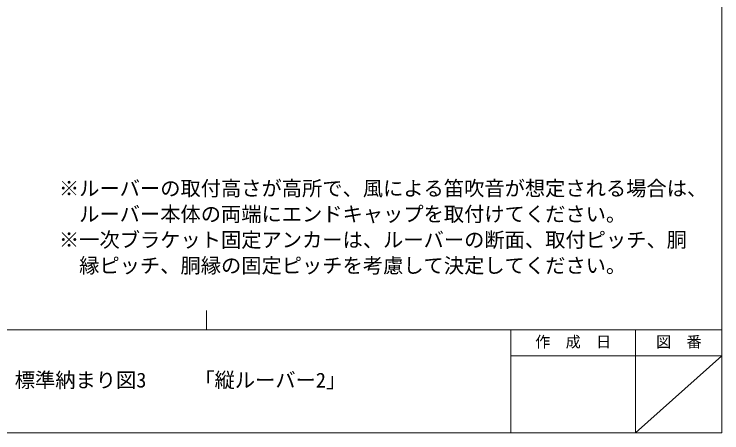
# Model space of a CAD drawing. Units: millimetres on the paper. Extents: x -401 to 401, y -279 to 279.
# Drawn here: x 217.3 to 400.7, y -278.7 to -170.2 of the extents above; entities that cross this region are included whole.
import ezdxf
from ezdxf.enums import TextEntityAlignment as Align

# ---------------------------------------------------------------- set-up
doc = ezdxf.new("R2010")
doc.units = ezdxf.units.MM
doc.layers.add('0-0_A-C01-補助線(非印刷)', color=4, linetype='Continuous', lineweight=9)
doc.layers.add('0-1_0-A01-枠A', color=4, linetype='Continuous', lineweight=9)
for name, color, linetype in [('0-2_0-A02-枠B', 6, 'Continuous'), ('0-3_0-A03-枠C', 2, 'Continuous'), ('0-F__1-0__3-6_', 7, 'Continuous')]:
    doc.layers.add(name, color=color, linetype=linetype)
doc.styles.add('ＭＳ ゴシック', font='')
doc.styles.get('ＭＳ ゴシック').set_extended_font_data('MS Gothic')

msp = doc.modelspace()

# ---------------------------------------------------------------- linework, layer by layer
at = {"layer": '0-0_A-C01-補助線(非印刷)'}
msp.add_line((267.111, -252), (267.111, -247), dxfattribs=at)
at = {"layer": '0-1_0-A01-枠A'}
for p, q in [((400.667, -278.667), (400.667, 278.667)), ((-400.667, -252), (345.987, -252)), ((345.987, -252), (345.987, -278.667)), ((345.987, -252), (400.667, -252)), ((378.282, -252), (378.282, -278.667)), ((-400.667, -278.667), (345.987, -278.667)), ((345.987, -278.667), (400.667, -278.667))]:
    msp.add_line(p, q, dxfattribs=at)
msp.add_lwpolyline([(345.987, -258.667), (400.667, -258.667), (378.282, -278.667)], dxfattribs=at)

# ---------------------------------------------------------------- texts
at = {"layer": '0-2_0-A02-枠B', "style": 'ＭＳ ゴシック'}
for s, p in [('作\u3000成\u3000日', (352.292, -257.388)), ('図\u3000番', (383.627, -257.388))]:
    msp.add_text(s, height=2.889, dxfattribs=at).set_placement(p, align=Align.BOTTOM_LEFT)
at = {"layer": '0-3_0-A03-枠C', "style": 'ＭＳ ゴシック'}
for s, p in [('標準納まり図3', (217.425, -268.073)), ('「縦ルーバー2」', (263.963, -268.073))]:
    msp.add_text(s, height=3.849, dxfattribs=at).set_placement(p, align=Align.BOTTOM_LEFT)
at = {"layer": '0-F__1-0__3-6_', "style": 'ＭＳ ゴシック'}
for s, p in [('※ルーバーの取付高さが高所で、風による笛吹音が想定される場合は、', (228.877, -218.38)), ('\u3000ルーバー本体の両端にエンドキャップを取付けてください。', (228.877, -225.047)), ('※一次ブラケット固定アンカーは、ルーバーの断面、取付ピッチ、胴', (228.877, -231.713)), ('\u3000縁ピッチ、胴縁の固定ピッチを考慮して決定してください。', (228.877, -238.38))]:
    msp.add_text(s, height=3.849, dxfattribs=at).set_placement(p, align=Align.BOTTOM_LEFT)

doc.saveas('drawing.dxf')
